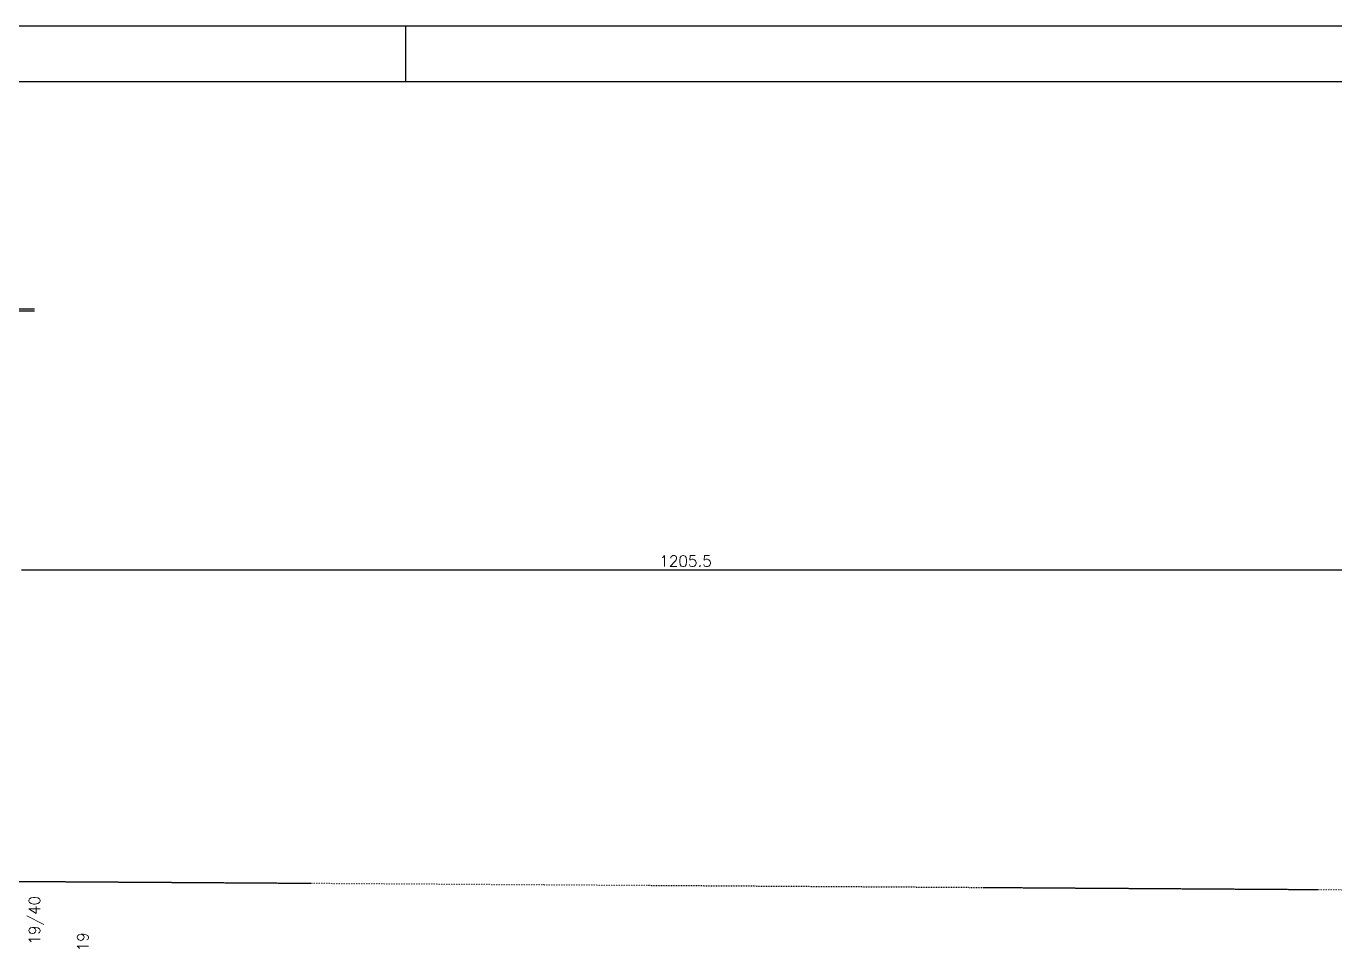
# Model space of a CAD drawing. Extents: x 938 to 7122, y 589 to 4089.
# Drawn here: x 2283 to 3461, y 3258 to 4089 of the extents above; entities that cross this region are included whole.
import ezdxf

# ---------------------------------------------------------------- set-up
doc = ezdxf.new("R2010")
doc.units = 0
doc.header["$MEASUREMENT"] = 0
doc.linetypes.add('ESTILO_TQS_0003', pattern=[1.5, 0.5, -0.4, 0.1, -0.5])
for name, color, linetype in [('1', 1, 'CONTINUOUS'), ('2', 2, 'CONTINUOUS'), ('3', 3, 'CONTINUOUS'), ('6', 6, 'CONTINUOUS'), ('9', 9, 'CONTINUOUS')]:
    doc.layers.add(name, color=color, linetype=linetype)
doc.styles.get("Standard").update_dxf_attribs({"font": 'ROMANS.SHX'})

msp = doc.modelspace()

# ---------------------------------------------------------------- linework, layer by layer
at = {"layer": '1', "linetype": 'Continuous'}
msp.add_lwpolyline([(937.741357, 589.267032), (7121.975681, 589.267032), (7121.975681, 4089.267032), (937.741357, 4089.267032), (937.741357, 589.267032)], dxfattribs=at)
at = {"layer": '2', "linetype": 'ESTILO_TQS_0003'}
msp.add_line((2130.133503, 3320.515893), (5356.753742, 3300.27755), dxfattribs=at)
at = {"layer": '3', "linetype": 'Continuous'}
msp.add_line((2624.527641, 4089.267032), (2624.527641, 4039.267532), dxfattribs=at)
at = {"layer": '6', "linetype": 'Continuous'}
for p, q in [((1610.961859, 3834.743566), (2290.791243, 3834.743566)), ((1610.961859, 3832.945526), (2290.791243, 3832.945526))]:
    msp.add_line(p, q, dxfattribs=at)
msp.add_lwpolyline([(1087.743824, 639.268607), (7071.980088, 639.268607), (7071.980088, 4039.267532), (1087.743824, 4039.267532), (1087.743824, 639.268607)], dxfattribs=at)
at = {"layer": '9', "linetype": 'Continuous'}
msp.add_line((2279.2985, 3599.87151), (3484.7985, 3599.87151), dxfattribs=at)

# ---------------------------------------------------------------- texts
at = {"layer": '2', "linetype": 'Continuous'}
msp.add_text('1205.5', height=10, dxfattribs=at).set_placement((2853.0485, 3602.87151))
msp.add_text('19', height=10, rotation=90, dxfattribs=at).set_placement((2339.376201, 3256.596303))
at = {"layer": '3', "linetype": 'Continuous'}
msp.add_text('19/40', height=10, rotation=90, dxfattribs=at).set_placement((2295.813547, 3262.757754))

doc.saveas('drawing.dxf')
